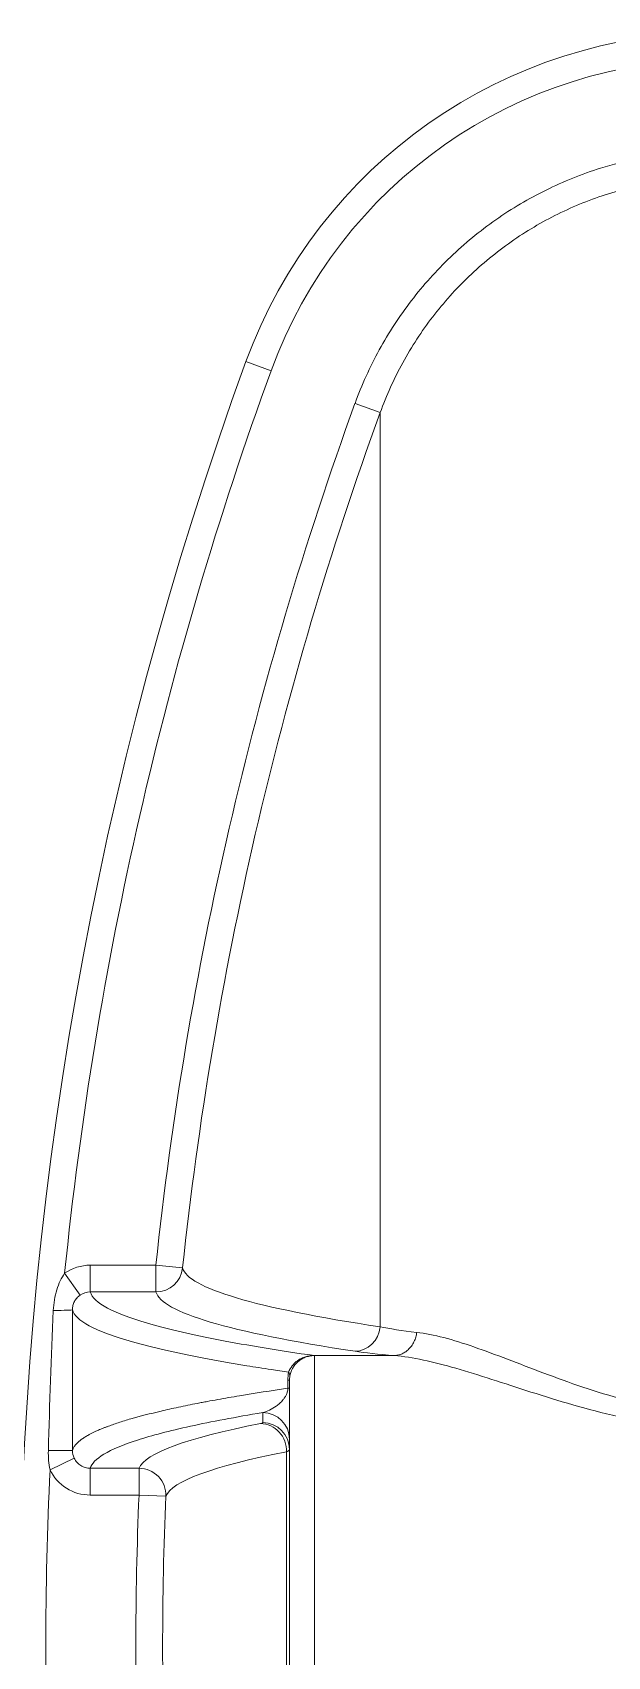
# Model space of a CAD drawing. Header units: millimetres. Extents: x 4664 to 8864, y -38 to 2932.
# Drawn here: x 7807.4 to 7835.5, y 2213.7 to 2292.8 of the extents above; entities that cross this region are included whole.
import ezdxf

# ---------------------------------------------------------------- set-up
doc = ezdxf.new("R2010")
doc.units = ezdxf.units.MM

msp = doc.modelspace()

# ---------------------------------------------------------------- linework, layer by layer
at = {"lineweight": 5}
for p, q in [((7817.83, 2276.788), (7819.056, 2276.34)), ((7824.373, 2274.303), (7823.146, 2274.749)), ((7824.373, 2229.786), (7824.373, 2274.303)), ((7813.446, 2232.79), (7810.245, 2232.79)), ((7810.245, 2232.79), (7810.245, 2231.486)), ((7813.446, 2232.79), (7813.446, 2231.486)), ((7814.745, 2232.653), (7813.446, 2232.79)), ((7808.995, 2232.394), (7809.745, 2231.327)), ((7810.245, 2231.486), (7813.446, 2231.486)), ((7821.172, 2228.386), (7821.172, 2199.975)), ((7819.877, 2227.187), (7819.954, 2227.187)), ((7819.877, 2227.187), (7819.877, 2226.798)), ((7819.954, 2201.174), (7819.954, 2227.187)), ((7819.877, 2226.798), (7819.954, 2226.798)), ((7818.648, 2225.611), (7818.648, 2225.121)), ((7808.285, 2222.828), (7809.461, 2223.392)), ((7819.803, 2204.657), (7819.803, 2223.704)), ((7810.245, 2221.593), (7810.245, 2222.897)), ((7812.621, 2222.897), (7810.245, 2222.897)), ((7812.621, 2221.593), (7812.621, 2222.897)), ((7810.245, 2221.593), (7812.621, 2221.593)), ((7812.621, 2221.593), (7813.925, 2221.539))]:
    msp.add_line(p, q, dxfattribs=at)
for centre, radius, start, end in [((7840.732, 2268.437), 24.377, 90, 159.96842), ((7840.732, 2268.437), 23.071, 90, 159.96842), ((7989.546, 2214.181), 182.774, 159.96842, 200.03158), ((7989.546, 2214.181), 181.468, 159.96842, 174.23964), ((7989.546, 2214.181), 177.081, 159.99883, 173.9677), ((7989.546, 2214.181), 175.775, 159.99883, 173.9677), ((7989.546, 2214.181), 181.468, 177.26879, 182.73121), ((7989.546, 2214.181), 177.081, 177.60091, 182.39909), ((7989.546, 2214.181), 175.775, 177.60091, 182.39909)]:
    msp.add_arc(centre, radius, start, end, dxfattribs=at)
for centre, major_axis, ratio, start_param, end_param in [((7813.446, 2232.79), (-1.26, -0.342), 0.998529, 1.305906, 2.770549), ((7989.546, 2232.783), (174.819, 0), 0.052336, 3.15581, 3.475337), ((7989.546, 2231.617), (-176.118, 0), 0.052336, 0.014217, 0.333745), ((7808.068, 2230.618), (1.306, 0), 0.027253, 5.003538, 6.269598), ((7823.146, 2229.901), (-0.195, -1.291), 0.943527, 0.158639, 1.623282), ((7821.11, 2229.689), (0.028, -1.306), 0.064701, 0.053743, 0.061654), ((7821.165, 2227.518), (-0.124, -0.862), 0.938236, 3.293437, 3.320248), ((7818.679, 2227.581), (1.29, -0.206), 0.402371, 0.002896, 0.377644), ((7818.648, 2224.306), (1.306, 0), 0.99863, 0, 1.570796), ((7989.546, 2222.695), (176.968, 0), 0.052336, 2.881242, 3.119747), ((7818.543, 2223.775), (0.252, -1.281), 0.964976, 1.329175, 2.940748), ((7818.648, 2223.817), (1.306, 0), 0.99863, 0, 1.570796), ((7808.07, 2223.77), (1.306, 0), 0.005324, 4.81266, 6.269063), ((7989.546, 2221.338), (-175.663, 0), 0.052336, 6.022835, 6.26134), ((7812.621, 2221.593), (1.205, -0.503), 0.998391, 0.354131, 1.965704)]:
    msp.add_ellipse(centre, major_axis=major_axis, ratio=ratio, start_param=start_param, end_param=end_param, dxfattribs=at)
for points, knots in [([(7840.732, 2287.073), (7838.81, 2287.073), (7836.937, 2286.783), (7834.657, 2286.064), (7834.203, 2285.902), (7833.317, 2285.546), (7832.883, 2285.352), (7831.607, 2284.722), (7830.791, 2284.24), (7829.23, 2283.148), (7828.483, 2282.534), (7827.11, 2281.22), (7826.477, 2280.514), (7825.319, 2279.008), (7824.791, 2278.201), (7823.87, 2276.523), (7823.475, 2275.652), (7823.146, 2274.749)], [0, 0, 0, 0, 0.25, 0.25, 0.3125, 0.3125, 0.375, 0.375, 0.5, 0.5, 0.625, 0.625, 0.75, 0.75, 0.875, 0.875, 1, 1, 1, 1]), ([(7824.373, 2274.303), (7824.679, 2275.143), (7825.046, 2275.953), (7825.689, 2277.124), (7825.919, 2277.508), (7826.407, 2278.254), (7826.664, 2278.615), (7827.471, 2279.666), (7828.06, 2280.323), (7829.018, 2281.24), (7829.35, 2281.535), (7830.04, 2282.101), (7830.395, 2282.371), (7831.485, 2283.133), (7832.244, 2283.582), (7833.43, 2284.167), (7833.834, 2284.348), (7834.658, 2284.679), (7835.081, 2284.83), (7836.353, 2285.231), (7837.213, 2285.431), (7838.956, 2285.7), (7839.838, 2285.768), (7840.732, 2285.768)], [0, 0, 0, 0, 0.125, 0.125, 0.1875, 0.1875, 0.25, 0.25, 0.375, 0.375, 0.4375, 0.4375, 0.5, 0.5, 0.625, 0.625, 0.6875, 0.6875, 0.75, 0.75, 0.875, 0.875, 1, 1, 1, 1]), ([(7808.995, 2232.394), (7808.917, 2232.286), (7808.846, 2232.165), (7808.718, 2231.895), (7808.661, 2231.746), (7808.566, 2231.435), (7808.526, 2231.268), (7808.469, 2230.93), (7808.451, 2230.758), (7808.443, 2230.584)], [0, 0, 0, 0, 0.25, 0.25, 0.5, 0.5, 0.75, 0.75, 1, 1, 1, 1]), ([(7809.374, 2230.618), (7809.374, 2230.688), (7809.382, 2230.757), (7809.415, 2230.892), (7809.44, 2230.958), (7809.504, 2231.08), (7809.544, 2231.137), (7809.636, 2231.241), (7809.688, 2231.287), (7809.745, 2231.327)], [0, 0, 0, 0, 0.25, 0.25, 0.5, 0.5, 0.75, 0.75, 1, 1, 1, 1]), ([(7821.165, 2228.387), (7820.301, 2228.511), (7819.481, 2228.636), (7817.949, 2228.887), (7817.234, 2229.013), (7815.241, 2229.395), (7814.117, 2229.653), (7812.289, 2230.171), (7811.583, 2230.433), (7810.596, 2230.958), (7810.314, 2231.222), (7810.245, 2231.486)], [0, 0, 0, 0, 0.125, 0.125, 0.25, 0.25, 0.5, 0.5, 0.75, 0.75, 1, 1, 1, 1]), ([(7809.374, 2230.618), (7809.442, 2230.359), (7809.715, 2230.1), (7810.438, 2229.71), (7810.737, 2229.578), (7811.443, 2229.315), (7811.85, 2229.184), (7812.769, 2228.923), (7813.281, 2228.793), (7814.413, 2228.534), (7815.032, 2228.405), (7816.373, 2228.148), (7817.096, 2228.021), (7818.257, 2227.831), (7818.657, 2227.768), (7819.344, 2227.664), (7819.624, 2227.622), (7819.909, 2227.581)], [0, 0, 0, 0, 0.250528, 0.250528, 0.379054, 0.379054, 0.507579, 0.507579, 0.636105, 0.636105, 0.76463, 0.76463, 0.893156, 0.893156, 0.957418, 0.957418, 1, 1, 1, 1]), ([(7840.732, 2225.652), (7839.965, 2225.652), (7839.214, 2225.708), (7837.74, 2225.913), (7837.017, 2226.061), (7835.595, 2226.423), (7834.912, 2226.632), (7833.597, 2227.072), (7832.964, 2227.303), (7831.737, 2227.764), (7831.14, 2227.995), (7830.003, 2228.427), (7829.461, 2228.628), (7828.429, 2228.984), (7827.938, 2229.139), (7827.005, 2229.384), (7826.563, 2229.474), (7826.159, 2229.519)], [0, 0, 0, 0, 0.125, 0.125, 0.25, 0.25, 0.375, 0.375, 0.5, 0.5, 0.625, 0.625, 0.75, 0.75, 0.875, 0.875, 1, 1, 1, 1]), ([(7821.143, 2228.386), (7821.107, 2228.387), (7821.072, 2228.385), (7821.001, 2228.38), (7820.967, 2228.377), (7820.863, 2228.362), (7820.794, 2228.346), (7820.661, 2228.306), (7820.597, 2228.281), (7820.475, 2228.223), (7820.416, 2228.189), (7820.306, 2228.114), (7820.256, 2228.073), (7820.162, 2227.985), (7820.119, 2227.938), (7820.005, 2227.791), (7819.949, 2227.686), (7819.908, 2227.581)], [0, 0, 0, 0, 0.0625, 0.0625, 0.125, 0.125, 0.25, 0.25, 0.375, 0.375, 0.5, 0.5, 0.625, 0.625, 0.75, 0.75, 1, 1, 1, 1]), ([(7819.969, 2227.376), (7819.99, 2227.507), (7820.033, 2227.635), (7820.132, 2227.817), (7820.172, 2227.875), (7820.259, 2227.984), (7820.307, 2228.035), (7820.414, 2228.128), (7820.472, 2228.171), (7820.593, 2228.244), (7820.656, 2228.276), (7820.79, 2228.328), (7820.859, 2228.348), (7820.964, 2228.369), (7820.999, 2228.375), (7821.07, 2228.383), (7821.106, 2228.385), (7821.142, 2228.386)], [0, 0, 0, 0, 0.25, 0.25, 0.375, 0.375, 0.5, 0.5, 0.625, 0.625, 0.75, 0.75, 0.875, 0.875, 0.9375, 0.9375, 1, 1, 1, 1]), ([(7821.142, 2228.386), (7821.151, 2228.386), (7821.161, 2228.386), (7821.171, 2228.386), (7821.172, 2228.386), (7821.172, 2228.386)], [0, 0, 0, 0, 0.906175, 0.906175, 1, 1, 1, 1]), ([(7821.172, 2228.386), (7821.172, 2228.386), (7821.171, 2228.386), (7821.161, 2228.386), (7821.152, 2228.386), (7821.143, 2228.386)], [0, 0, 0, 0, 0.093825, 0.093825, 1, 1, 1, 1]), ([(7825.066, 2228.387), (7825.501, 2228.354), (7825.976, 2228.278), (7826.978, 2228.065), (7827.506, 2227.928), (7828.616, 2227.608), (7829.198, 2227.426), (7830.42, 2227.034), (7831.062, 2226.823), (7832.381, 2226.401), (7833.062, 2226.188), (7834.475, 2225.784), (7835.21, 2225.592), (7836.739, 2225.257), (7837.516, 2225.12), (7839.101, 2224.931), (7839.908, 2224.879), (7840.732, 2224.879)], [0, 0, 0, 0, 0.125, 0.125, 0.25, 0.25, 0.375, 0.375, 0.5, 0.5, 0.625, 0.625, 0.75, 0.75, 0.875, 0.875, 1, 1, 1, 1]), ([(7819.877, 2226.798), (7819.044, 2226.676), (7817.867, 2226.493), (7816.622, 2226.277), (7816.031, 2226.169), (7815.785, 2226.122), (7815.623, 2226.091), (7815.542, 2226.076), (7815.144, 2225.998), (7814.837, 2225.936), (7814.248, 2225.811), (7813.966, 2225.748), (7813.157, 2225.559), (7812.667, 2225.433), (7812.118, 2225.275), (7812.011, 2225.243), (7811.804, 2225.18), (7811.503, 2225.084), (7811.23, 2224.989), (7811.039, 2224.917), (7811.018, 2224.909), (7810.977, 2224.893), (7810.915, 2224.869), (7810.775, 2224.813), (7810.511, 2224.702), (7810.313, 2224.606), (7810.165, 2224.525), (7810.136, 2224.509), (7810.079, 2224.477), (7809.997, 2224.429), (7809.822, 2224.317), (7809.539, 2224.092), (7809.41, 2223.899), (7809.376, 2223.77)], [0, 0, 0, 0, 0.125, 0.1875, 0.21875, 0.234375, 0.234375, 0.25, 0.25, 0.3125, 0.3125, 0.375, 0.375, 0.5, 0.5, 0.53125, 0.53125, 0.5625, 0.625, 0.625, 0.632812, 0.632812, 0.640625, 0.65625, 0.6875, 0.75, 0.75, 0.765625, 0.765625, 0.78125, 0.8125, 0.875, 1, 1, 1, 1]), ([(7819.877, 2226.798), (7819.876, 2226.734), (7819.864, 2226.67), (7819.831, 2226.557), (7819.81, 2226.506), (7819.764, 2226.415), (7819.739, 2226.373), (7819.688, 2226.297), (7819.662, 2226.263), (7819.583, 2226.166), (7819.529, 2226.111), (7819.419, 2226.012), (7819.363, 2225.967), (7819.196, 2225.848), (7819.085, 2225.785), (7818.865, 2225.682), (7818.756, 2225.641), (7818.648, 2225.611)], [0, 0, 0, 0, 0.0625, 0.0625, 0.125, 0.125, 0.1875, 0.1875, 0.25, 0.25, 0.375, 0.375, 0.5, 0.5, 0.75, 0.75, 1, 1, 1, 1]), ([(7810.245, 2222.897), (7810.305, 2223.127), (7810.527, 2223.357), (7811.292, 2223.815), (7811.836, 2224.043), (7813.24, 2224.497), (7814.103, 2224.723), (7816.142, 2225.17), (7817.317, 2225.391), (7818.648, 2225.611)], [0, 0, 0, 0, 0.25, 0.25, 0.5, 0.5, 0.75, 0.75, 1, 1, 1, 1]), ([(7810.245, 2222.897), (7810.163, 2222.897), (7810.081, 2222.909), (7809.925, 2222.954), (7809.851, 2222.988), (7809.712, 2223.075), (7809.65, 2223.128), (7809.542, 2223.25), (7809.496, 2223.319), (7809.461, 2223.392)], [0, 0, 0, 0, 0.25, 0.25, 0.5, 0.5, 0.75, 0.75, 1, 1, 1, 1]), ([(7808.285, 2222.828), (7808.46, 2222.462), (7808.738, 2222.147), (7809.432, 2221.709), (7809.834, 2221.593), (7810.245, 2221.593)], [0, 0, 0, 0, 0.5, 0.5, 1, 1, 1, 1])]:
    msp.add_open_spline(points, degree=3, knots=knots, dxfattribs=at)
for points in [[(7810.245, 2232.79), (7809.797, 2232.79), (7809.359, 2232.65), (7808.995, 2232.394)], [(7809.745, 2231.327), (7809.89, 2231.43), (7810.067, 2231.486), (7810.245, 2231.486)], [(7808.443, 2230.584), (7808.342, 2228.316), (7808.26, 2226.041), (7808.201, 2223.763)], [(7809.376, 2223.77), (7809.375, 2226.053), (7809.375, 2228.336), (7809.374, 2230.618)], [(7826.159, 2229.519), (7825.422, 2229.602), (7824.828, 2229.691), (7824.373, 2229.786)], [(7823.146, 2228.597), (7823.636, 2228.523), (7824.274, 2228.453), (7825.066, 2228.387)], [(7821.165, 2228.387), (7822.465, 2228.387), (7823.766, 2228.387), (7825.066, 2228.387)], [(7821.172, 2228.386), (7821.17, 2228.386), (7821.167, 2228.387), (7821.165, 2228.387)], [(7819.908, 2227.581), (7819.888, 2227.456), (7819.877, 2227.324), (7819.877, 2227.187)], [(7819.954, 2227.187), (7819.954, 2227.253), (7819.959, 2227.317), (7819.969, 2227.376)], [(7818.648, 2225.121), (7818.648, 2225.107), (7818.613, 2225.093), (7818.543, 2225.079)], [(7808.201, 2223.763), (7808.192, 2223.435), (7808.221, 2223.118), (7808.285, 2222.828)], [(7809.461, 2223.392), (7809.405, 2223.51), (7809.375, 2223.638), (7809.376, 2223.77)]]:
    msp.add_open_spline(points, degree=3, dxfattribs=at)
for points, weights, degree in [([(7826.159, 2229.519), (7826.009, 2228.418), (7825.066, 2228.387)], [1, 0.76132717558, 1], 2), ([(7819.803, 2223.704), (7819.904, 2223.742), (7819.954, 2223.779), (7819.954, 2223.817)], [0.99999998708, 0.999999987287, 0.999999987491, 0.999999987692], 3)]:
    msp.add_rational_spline(points, weights, degree=degree, dxfattribs=at)

doc.saveas('drawing.dxf')
